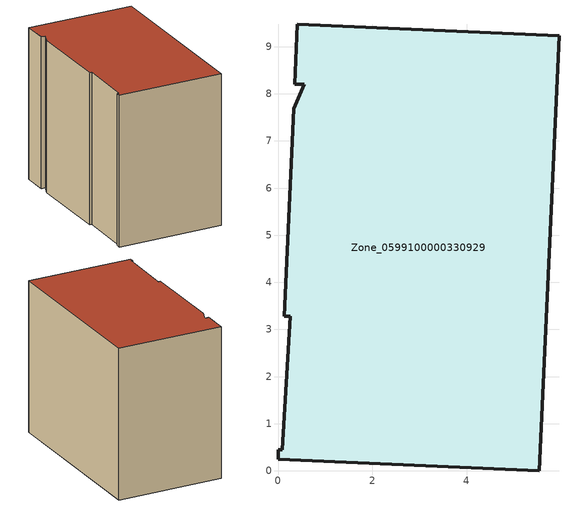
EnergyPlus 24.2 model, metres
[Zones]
Zone_0599100000330929
 floor ground (C_G): 0.56,8.21 0.35,8.2 0.41,9.48 5.96,9.22 5.54,0 0,0.25 0.01,0.46 0.09,0.45 0.26,3.28 0.13,3.28 0.33,7.68 z1.06
 wall outside (C_F): 5.54,0 5.96,9.22 0.41,9.48 0.35,8.2 0.56,8.21 0.33,7.68 0.13,3.28 0.26,3.28 0.09,0.45 0.01,0.46 0,0.25 5.54,0 z1.06:9.02
 roof outside (C_R): 0.26,3.28 0.09,0.45 0.01,0.46 0,0.25 5.54,0 5.96,9.22 0.41,9.48 0.35,8.2 0.56,8.21 0.33,7.68 0.13,3.28 z9.02
[BUILDING]
Pand.0599100000330929: North Axis=0; Terrain=City; Loads Convergence Tolerance Value=0.04; Temperature Convergence Tolerance Value=0.4; Solar Distribution=FullExterior; Maximum Number of Warmup Days=25; Minimum Number of Warmup Days=1
[Site:Location]
Rotterdam.The.Hague.AP_ZH_NLD Design_Conditions: Latitude=51.96; Longitude=4.45; Time Zone=1; Elevation=-4.5
[SITE:GROUNDTEMPERATURE:BUILDINGSURFACE]
18, 18, 18, 18, 18, 18, 18, 18, 18, 18, 18, 18
[MATERIAL] Thermal Absorptance=0.9; Solar Absorptance=0.7; Visible Absorptance=0.7
Name | Roughness | Thickness | Conductivity | Density | Specific Heat
G.TC.1975-1991 | MediumSmooth | 0.15 | 0.288461 | 540 | 1210
F.TC.1975-1991 | Rough | 0.3 | 0.230769 | 1920 | 840
R.TC.1975-1991 | MediumRough | 0.2 | 0.153846 | 1500 | 1000
[CONSTRUCTION]
C_G: G.TC.1975-1991
C_F: F.TC.1975-1991
C_R: R.TC.1975-1991
[ZONE]
Zone_0599100000330929: Type=1; Multiplier=1; Ceiling Height=Autocalculate; Volume=Autocalculate; Floor Area=autocalculate; Part of Total Floor Area=Yes
[ZONEINFILTRATION:DESIGNFLOWRATE]
Infil_Zone_0599100000330929: Zone or ZoneList or Space or SpaceList=Zone_0599100000330929; Schedule=AlwaysOn; Design Flow Rate Calculation Method=Flow/Area; Flow Rate per Floor Area=0.003; Constant Term Coefficient=1; Temperature Term Coefficient=0; Velocity Term Coefficient=0; Velocity Squared Term Coefficient=0
[HVACTEMPLATE:ZONE:IDEALLOADSAIRSYSTEM]
Zone_0599100000330929: Maximum Heating Supply Air Temperature=50; Minimum Cooling Supply Air Temperature=13; Maximum Heating Supply Air Humidity Ratio=0.0156; Minimum Cooling Supply Air Humidity Ratio=0.0077; Heating Limit=NoLimit; Cooling Limit=NoLimit; Dehumidification Control Type=ConstantSensibleHeatRatio; Cooling Sensible Heat Ratio=0.7; Dehumidification Setpoint=60; Humidification Control Type=None; Humidification Setpoint=30; Outdoor Air Method=None; Outdoor Air Flow Rate per Person=0.00944; Outdoor Air Flow Rate per Zone Floor Area=0; Outdoor Air Flow Rate per Zone=0; Demand Controlled Ventilation Type=None; Outdoor Air Economizer Type=NoEconomizer; Heat Recovery Type=None; Sensible Heat Recovery Effectiveness=0.7; Latent Heat Recovery Effectiveness=0.65
[ZONECONTROL:THERMOSTAT]
ThermostatControl_Zone_0599100000330929: Zone or ZoneList=Zone_0599100000330929; Control Type Schedule=DualSetpointControlType; Control 1=Thermostat_Zone_0599100000330929; Temperature Difference Between Cutout And Setpoint=0
[THERMOSTATSETPOINT:DUALSETPOINT]
Thermostat_Zone_0599100000330929: Heating Setpoint Temperature Schedule=HeatingSetpoint_Zone_0599100000330929; Cooling Setpoint Temperature Schedule=CoolingSetpoint_Zone_0599100000330929
[SCHEDULE:COMPACT]
HeatingSetpoint_Zone_0599100000330929: Through: 12/31, For: AllDays, Until: 24:00, 21
CoolingSetpoint_Zone_0599100000330929: Through: 12/31, For: AllDays, Until: 24:00, 24
DualSetpointControlType: Through: 12/31, For: AllDays, Until: 24:00, 4
AlwaysOn: Through: 12/31, For: AllDays, Until: 24:00, 1
